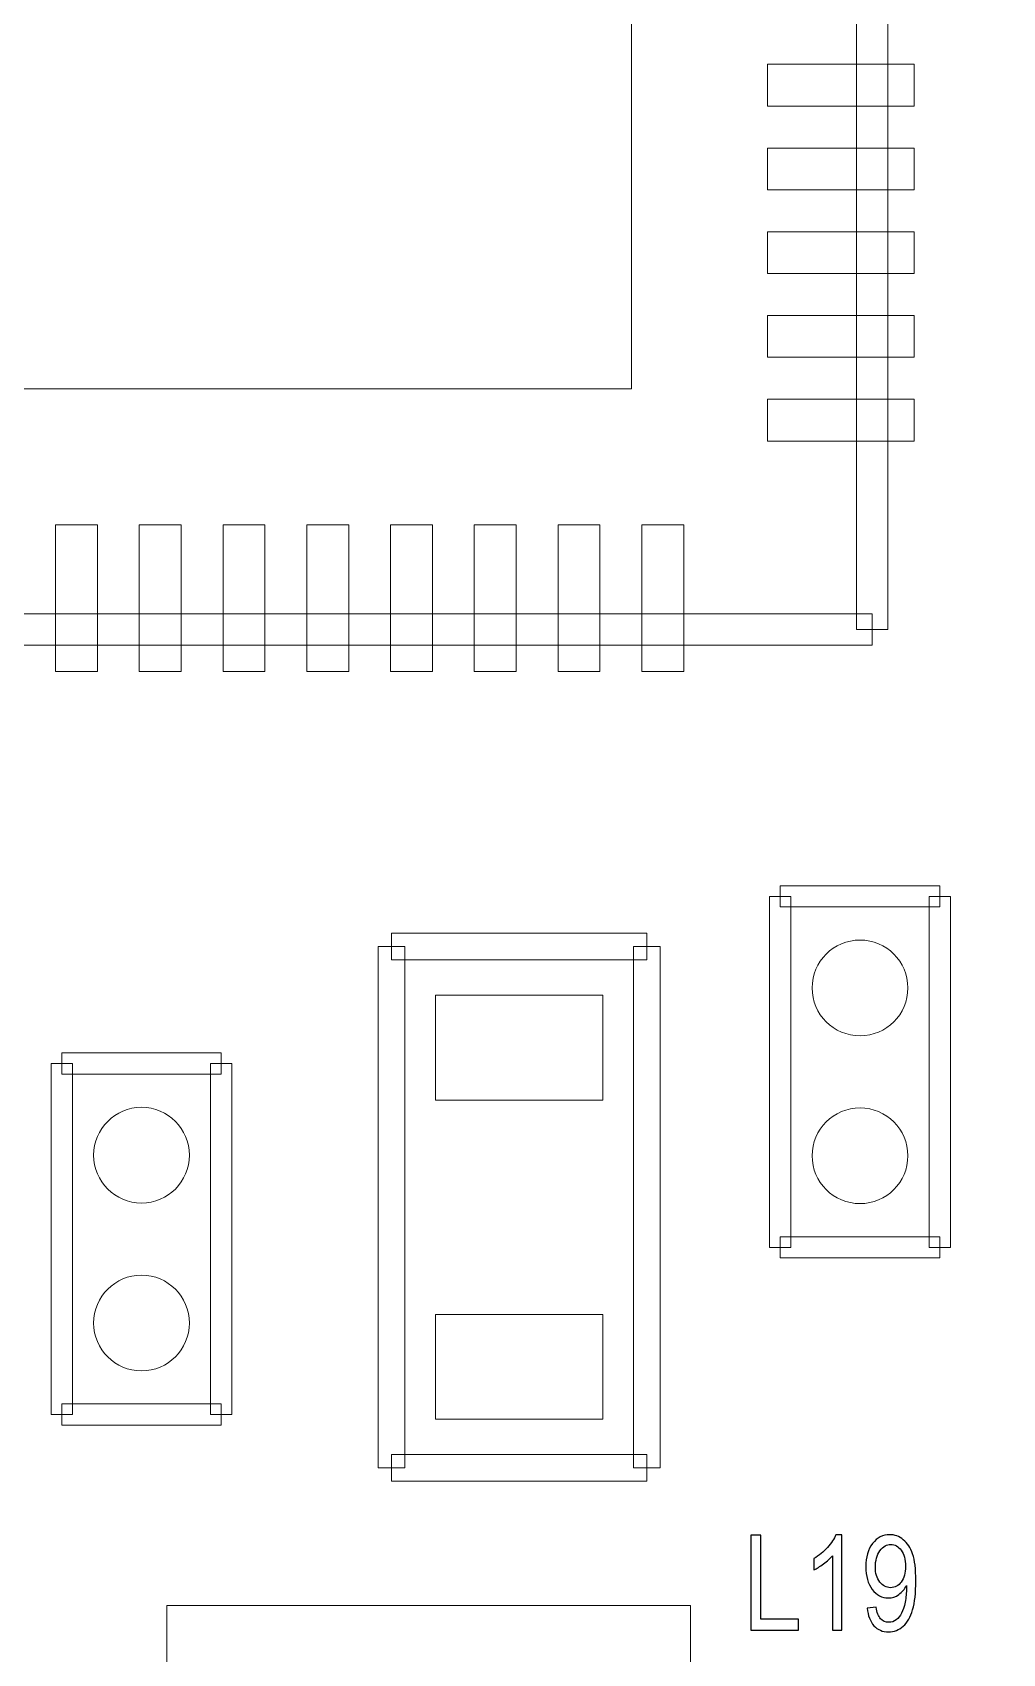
# Model space of a CAD drawing. Header units: millimetres. Extents: x -32 to 79, y -57 to 20.
# Drawn here: x -17.99 to -13.35, y -22.99 to -15.25 of the extents above; entities that cross this region are included whole.
import ezdxf

# ---------------------------------------------------------------- set-up
doc = ezdxf.new("R2010")
doc.units = ezdxf.units.MM
doc.header["$MEASUREMENT"] = 0
for name, color, linetype in [('BG_OUTLINE', 7, 'Continuous'), ('PG_SILKSCREEN_TOP', 7, 'Continuous'), ('PIN_TOP', 7, 'Continuous'), ('RD_SILKSCREEN_TOP', 7, 'Continuous')]:
    doc.layers.add(name, color=color, linetype=linetype)

msp = doc.modelspace()

# ---------------------------------------------------------------- linework, layer by layer
at = {"layer": 'BG_OUTLINE', "lineweight": 9}
msp.add_open_spline([(-31.5602, -57.3483), (-31.5602, -57.3483), (-31.5602, 2.6515), (-31.5602, 2.6515), (-31.5602, 2.6515), (-31.5602, 2.6515), (48.4395, 2.6515), (48.4395, 2.6515), (48.4395, 2.6515), (48.4395, 2.6515), (48.4395, -57.3483), (48.4395, -57.3483), (48.4395, -57.3483), (48.4395, -57.3483), (-31.5602, -57.3483), (-31.5602, -57.3483)], degree=3, knots=[0, 0, 0, 0, 0.25, 0.25, 0.25, 0.25, 0.5, 0.5, 0.5, 0.5, 0.75, 0.75, 0.75, 0.75, 1, 1, 1, 1], dxfattribs=at)
at = {"layer": 'PG_SILKSCREEN_TOP', "lineweight": 9}
for points in [[(-13.9012, -18.101), (-13.9012, -18.101), (-14.0514, -18.101), (-14.0514, -18.101), (-14.0514, -18.101), (-14.0514, -18.101), (-14.0514, -10.101), (-14.0514, -10.101), (-14.0514, -10.101), (-14.0514, -10.101), (-13.9012, -10.101), (-13.9012, -10.101), (-13.9012, -10.101), (-13.9012, -10.101), (-13.9012, -18.101), (-13.9012, -18.101)], [(-21.9763, -18.1761), (-21.9763, -18.1761), (-21.9763, -18.0259), (-21.9763, -18.0259), (-21.9763, -18.0259), (-21.9763, -18.0259), (-13.9763, -18.0259), (-13.9763, -18.0259), (-13.9763, -18.0259), (-13.9763, -18.0259), (-13.9763, -18.1761), (-13.9763, -18.1761), (-13.9763, -18.1761), (-13.9763, -18.1761), (-21.9763, -18.1761), (-21.9763, -18.1761)], [(-14.4152, -19.4261), (-14.4152, -19.4261), (-14.4152, -19.3245), (-14.4152, -19.3245), (-14.4152, -19.3245), (-14.4152, -19.3245), (-13.6532, -19.3245), (-13.6532, -19.3245), (-13.6532, -19.3245), (-13.6532, -19.3245), (-13.6532, -19.4261), (-13.6532, -19.4261), (-13.6532, -19.4261), (-13.6532, -19.4261), (-14.4152, -19.4261), (-14.4152, -19.4261)], [(-14.3644, -21.0517), (-14.3644, -21.0517), (-14.466, -21.0517), (-14.466, -21.0517), (-14.466, -21.0517), (-14.466, -21.0517), (-14.466, -19.3753), (-14.466, -19.3753), (-14.466, -19.3753), (-14.466, -19.3753), (-14.3644, -19.3753), (-14.3644, -19.3753), (-14.3644, -19.3753), (-14.3644, -19.3753), (-14.3644, -21.0517), (-14.3644, -21.0517)], [(-13.704, -19.3753), (-13.704, -19.3753), (-13.6024, -19.3753), (-13.6024, -19.3753), (-13.6024, -19.3753), (-13.6024, -19.3753), (-13.6024, -21.0517), (-13.6024, -21.0517), (-13.6024, -21.0517), (-13.6024, -21.0517), (-13.704, -21.0517), (-13.704, -21.0517), (-13.704, -21.0517), (-13.704, -21.0517), (-13.704, -19.3753), (-13.704, -19.3753)], [(-15.0528, -19.5519), (-15.0528, -19.5519), (-15.0528, -19.6789), (-15.0528, -19.6789), (-15.0528, -19.6789), (-15.0528, -19.6789), (-16.272, -19.6789), (-16.272, -19.6789), (-16.272, -19.6789), (-16.272, -19.6789), (-16.272, -19.5519), (-16.272, -19.5519), (-16.272, -19.5519), (-16.272, -19.5519), (-15.0528, -19.5519), (-15.0528, -19.5519)], [(-16.3355, -19.6154), (-16.3355, -19.6154), (-16.2085, -19.6154), (-16.2085, -19.6154), (-16.2085, -19.6154), (-16.2085, -19.6154), (-16.2085, -22.1046), (-16.2085, -22.1046), (-16.2085, -22.1046), (-16.2085, -22.1046), (-16.3355, -22.1046), (-16.3355, -22.1046), (-16.3355, -22.1046), (-16.3355, -22.1046), (-16.3355, -19.6154), (-16.3355, -19.6154)], [(-14.9893, -22.1046), (-14.9893, -22.1046), (-15.1163, -22.1046), (-15.1163, -22.1046), (-15.1163, -22.1046), (-15.1163, -22.1046), (-15.1163, -19.6154), (-15.1163, -19.6154), (-15.1163, -19.6154), (-15.1163, -19.6154), (-14.9893, -19.6154), (-14.9893, -19.6154), (-14.9893, -19.6154), (-14.9893, -19.6154), (-14.9893, -22.1046), (-14.9893, -22.1046)], [(-17.8468, -20.225), (-17.8468, -20.225), (-17.8468, -20.1234), (-17.8468, -20.1234), (-17.8468, -20.1234), (-17.8468, -20.1234), (-17.0848, -20.1234), (-17.0848, -20.1234), (-17.0848, -20.1234), (-17.0848, -20.1234), (-17.0848, -20.225), (-17.0848, -20.225), (-17.0848, -20.225), (-17.0848, -20.225), (-17.8468, -20.225), (-17.8468, -20.225)], [(-17.796, -21.8506), (-17.796, -21.8506), (-17.8976, -21.8506), (-17.8976, -21.8506), (-17.8976, -21.8506), (-17.8976, -21.8506), (-17.8976, -20.1742), (-17.8976, -20.1742), (-17.8976, -20.1742), (-17.8976, -20.1742), (-17.796, -20.1742), (-17.796, -20.1742), (-17.796, -20.1742), (-17.796, -20.1742), (-17.796, -21.8506), (-17.796, -21.8506)], [(-17.1356, -20.1742), (-17.1356, -20.1742), (-17.034, -20.1742), (-17.034, -20.1742), (-17.034, -20.1742), (-17.034, -20.1742), (-17.034, -21.8506), (-17.034, -21.8506), (-17.034, -21.8506), (-17.034, -21.8506), (-17.1356, -21.8506), (-17.1356, -21.8506), (-17.1356, -21.8506), (-17.1356, -21.8506), (-17.1356, -20.1742), (-17.1356, -20.1742)], [(-13.6532, -21.0009), (-13.6532, -21.0009), (-13.6532, -21.1025), (-13.6532, -21.1025), (-13.6532, -21.1025), (-13.6532, -21.1025), (-14.4152, -21.1025), (-14.4152, -21.1025), (-14.4152, -21.1025), (-14.4152, -21.1025), (-14.4152, -21.0009), (-14.4152, -21.0009), (-14.4152, -21.0009), (-14.4152, -21.0009), (-13.6532, -21.0009), (-13.6532, -21.0009)], [(-17.0848, -21.7998), (-17.0848, -21.7998), (-17.0848, -21.9014), (-17.0848, -21.9014), (-17.0848, -21.9014), (-17.0848, -21.9014), (-17.8468, -21.9014), (-17.8468, -21.9014), (-17.8468, -21.9014), (-17.8468, -21.9014), (-17.8468, -21.7998), (-17.8468, -21.7998), (-17.8468, -21.7998), (-17.8468, -21.7998), (-17.0848, -21.7998), (-17.0848, -21.7998)], [(-16.272, -22.1681), (-16.272, -22.1681), (-16.272, -22.0411), (-16.272, -22.0411), (-16.272, -22.0411), (-16.272, -22.0411), (-15.0528, -22.0411), (-15.0528, -22.0411), (-15.0528, -22.0411), (-15.0528, -22.0411), (-15.0528, -22.1681), (-15.0528, -22.1681), (-15.0528, -22.1681), (-15.0528, -22.1681), (-16.272, -22.1681), (-16.272, -22.1681)]]:
    msp.add_open_spline(points, degree=3, knots=[0, 0, 0, 0, 0.25, 0.25, 0.25, 0.25, 0.5, 0.5, 0.5, 0.5, 0.75, 0.75, 0.75, 0.75, 1, 1, 1, 1], dxfattribs=at)
at = {"layer": 'PIN_TOP', "lineweight": 9}
for points in [[(-15.1263, -16.951), (-15.1263, -16.951), (-20.8263, -16.951), (-20.8263, -16.951), (-20.8263, -16.951), (-20.8263, -16.951), (-20.8263, -11.251), (-20.8263, -11.251), (-20.8263, -11.251), (-20.8263, -11.251), (-15.1263, -11.251), (-15.1263, -11.251), (-15.1263, -11.251), (-15.1263, -11.251), (-15.1263, -16.951), (-15.1263, -16.951)], [(-13.7764, -15.601), (-13.7764, -15.601), (-14.4764, -15.601), (-14.4764, -15.601), (-14.4764, -15.601), (-14.4764, -15.601), (-14.4764, -15.4011), (-14.4764, -15.4011), (-14.4764, -15.4011), (-14.4764, -15.4011), (-13.7764, -15.4011), (-13.7764, -15.4011), (-13.7764, -15.4011), (-13.7764, -15.4011), (-13.7764, -15.601), (-13.7764, -15.601)], [(-13.7764, -16.0011), (-13.7764, -16.0011), (-14.4764, -16.0011), (-14.4764, -16.0011), (-14.4764, -16.0011), (-14.4764, -16.0011), (-14.4764, -15.8012), (-14.4764, -15.8012), (-14.4764, -15.8012), (-14.4764, -15.8012), (-13.7764, -15.8012), (-13.7764, -15.8012), (-13.7764, -15.8012), (-13.7764, -15.8012), (-13.7764, -16.0011), (-13.7764, -16.0011)], [(-13.7764, -16.4009), (-13.7764, -16.4009), (-14.4764, -16.4009), (-14.4764, -16.4009), (-14.4764, -16.4009), (-14.4764, -16.4009), (-14.4764, -16.201), (-14.4764, -16.201), (-14.4764, -16.201), (-14.4764, -16.201), (-13.7764, -16.201), (-13.7764, -16.201), (-13.7764, -16.201), (-13.7764, -16.201), (-13.7764, -16.4009), (-13.7764, -16.4009)], [(-13.7764, -16.8009), (-13.7764, -16.8009), (-14.4764, -16.8009), (-14.4764, -16.8009), (-14.4764, -16.8009), (-14.4764, -16.8009), (-14.4764, -16.601), (-14.4764, -16.601), (-14.4764, -16.601), (-14.4764, -16.601), (-13.7764, -16.601), (-13.7764, -16.601), (-13.7764, -16.601), (-13.7764, -16.601), (-13.7764, -16.8009), (-13.7764, -16.8009)], [(-13.7764, -17.201), (-13.7764, -17.201), (-14.4764, -17.201), (-14.4764, -17.201), (-14.4764, -17.201), (-14.4764, -17.201), (-14.4764, -17.0011), (-14.4764, -17.0011), (-14.4764, -17.0011), (-14.4764, -17.0011), (-13.7764, -17.0011), (-13.7764, -17.0011), (-13.7764, -17.0011), (-13.7764, -17.0011), (-13.7764, -17.201), (-13.7764, -17.201)], [(-17.6764, -17.6009), (-17.6764, -17.6009), (-17.6764, -18.3009), (-17.6764, -18.3009), (-17.6764, -18.3009), (-17.6764, -18.3009), (-17.8763, -18.3009), (-17.8763, -18.3009), (-17.8763, -18.3009), (-17.8763, -18.3009), (-17.8763, -17.6009), (-17.8763, -17.6009), (-17.8763, -17.6009), (-17.8763, -17.6009), (-17.6764, -17.6009), (-17.6764, -17.6009)], [(-17.2764, -17.6009), (-17.2764, -17.6009), (-17.2764, -18.3009), (-17.2764, -18.3009), (-17.2764, -18.3009), (-17.2764, -18.3009), (-17.4763, -18.3009), (-17.4763, -18.3009), (-17.4763, -18.3009), (-17.4763, -18.3009), (-17.4763, -17.6009), (-17.4763, -17.6009), (-17.4763, -17.6009), (-17.4763, -17.6009), (-17.2764, -17.6009), (-17.2764, -17.6009)], [(-16.8763, -17.6009), (-16.8763, -17.6009), (-16.8763, -18.3009), (-16.8763, -18.3009), (-16.8763, -18.3009), (-16.8763, -18.3009), (-17.0762, -18.3009), (-17.0762, -18.3009), (-17.0762, -18.3009), (-17.0762, -18.3009), (-17.0762, -17.6009), (-17.0762, -17.6009), (-17.0762, -17.6009), (-17.0762, -17.6009), (-16.8763, -17.6009), (-16.8763, -17.6009)], [(-16.4763, -17.6009), (-16.4763, -17.6009), (-16.4763, -18.3009), (-16.4763, -18.3009), (-16.4763, -18.3009), (-16.4763, -18.3009), (-16.6762, -18.3009), (-16.6762, -18.3009), (-16.6762, -18.3009), (-16.6762, -18.3009), (-16.6762, -17.6009), (-16.6762, -17.6009), (-16.6762, -17.6009), (-16.6762, -17.6009), (-16.4763, -17.6009), (-16.4763, -17.6009)], [(-16.0762, -17.6009), (-16.0762, -17.6009), (-16.0762, -18.3009), (-16.0762, -18.3009), (-16.0762, -18.3009), (-16.0762, -18.3009), (-16.2761, -18.3009), (-16.2761, -18.3009), (-16.2761, -18.3009), (-16.2761, -18.3009), (-16.2761, -17.6009), (-16.2761, -17.6009), (-16.2761, -17.6009), (-16.2761, -17.6009), (-16.0762, -17.6009), (-16.0762, -17.6009)], [(-15.6764, -17.6009), (-15.6764, -17.6009), (-15.6764, -18.3009), (-15.6764, -18.3009), (-15.6764, -18.3009), (-15.6764, -18.3009), (-15.8763, -18.3009), (-15.8763, -18.3009), (-15.8763, -18.3009), (-15.8763, -18.3009), (-15.8763, -17.6009), (-15.8763, -17.6009), (-15.8763, -17.6009), (-15.8763, -17.6009), (-15.6764, -17.6009), (-15.6764, -17.6009)], [(-15.2764, -17.6009), (-15.2764, -17.6009), (-15.2764, -18.3009), (-15.2764, -18.3009), (-15.2764, -18.3009), (-15.2764, -18.3009), (-15.4763, -18.3009), (-15.4763, -18.3009), (-15.4763, -18.3009), (-15.4763, -18.3009), (-15.4763, -17.6009), (-15.4763, -17.6009), (-15.4763, -17.6009), (-15.4763, -17.6009), (-15.2764, -17.6009), (-15.2764, -17.6009)], [(-14.8763, -17.6009), (-14.8763, -17.6009), (-14.8763, -18.3009), (-14.8763, -18.3009), (-14.8763, -18.3009), (-14.8763, -18.3009), (-15.0762, -18.3009), (-15.0762, -18.3009), (-15.0762, -18.3009), (-15.0762, -18.3009), (-15.0762, -17.6009), (-15.0762, -17.6009), (-15.0762, -17.6009), (-15.0762, -17.6009), (-14.8763, -17.6009), (-14.8763, -17.6009)], [(-13.8056, -19.8127), (-13.8056, -19.6865), (-13.908, -19.5841), (-14.0342, -19.5841), (-14.0342, -19.5841), (-14.1605, -19.5841), (-14.2628, -19.6865), (-14.2628, -19.8127), (-14.2628, -19.8127), (-14.2628, -19.939), (-14.1605, -20.0413), (-14.0342, -20.0413), (-14.0342, -20.0413), (-13.908, -20.0413), (-13.8056, -19.939), (-13.8056, -19.8127)], [(-16.0624, -19.8479), (-16.0624, -19.8479), (-15.2623, -19.8479), (-15.2623, -19.8479), (-15.2623, -19.8479), (-15.2623, -19.8479), (-15.2623, -20.348), (-15.2623, -20.348), (-15.2623, -20.348), (-15.2623, -20.348), (-16.0624, -20.348), (-16.0624, -20.348), (-16.0624, -20.348), (-16.0624, -20.348), (-16.0624, -19.8479), (-16.0624, -19.8479)], [(-17.2372, -20.6115), (-17.2372, -20.4853), (-17.3395, -20.3829), (-17.4658, -20.3829), (-17.4658, -20.3829), (-17.592, -20.3829), (-17.6944, -20.4853), (-17.6944, -20.6115), (-17.6944, -20.6115), (-17.6944, -20.7378), (-17.592, -20.8401), (-17.4658, -20.8401), (-17.4658, -20.8401), (-17.3395, -20.8401), (-17.2372, -20.7378), (-17.2372, -20.6115)], [(-13.8056, -20.6143), (-13.8056, -20.4881), (-13.908, -20.3857), (-14.0342, -20.3857), (-14.0342, -20.3857), (-14.1605, -20.3857), (-14.2628, -20.4881), (-14.2628, -20.6143), (-14.2628, -20.6143), (-14.2628, -20.7406), (-14.1605, -20.8429), (-14.0342, -20.8429), (-14.0342, -20.8429), (-13.908, -20.8429), (-13.8056, -20.7406), (-13.8056, -20.6143)], [(-17.2372, -21.4132), (-17.2372, -21.2869), (-17.3395, -21.1846), (-17.4658, -21.1846), (-17.4658, -21.1846), (-17.592, -21.1846), (-17.6944, -21.2869), (-17.6944, -21.4132), (-17.6944, -21.4132), (-17.6944, -21.5394), (-17.592, -21.6418), (-17.4658, -21.6418), (-17.4658, -21.6418), (-17.3395, -21.6418), (-17.2372, -21.5394), (-17.2372, -21.4132)], [(-16.0624, -21.3719), (-16.0624, -21.3719), (-15.2623, -21.3719), (-15.2623, -21.3719), (-15.2623, -21.3719), (-15.2623, -21.3719), (-15.2623, -21.872), (-15.2623, -21.872), (-15.2623, -21.872), (-15.2623, -21.872), (-16.0624, -21.872), (-16.0624, -21.872), (-16.0624, -21.872), (-16.0624, -21.872), (-16.0624, -21.3719), (-16.0624, -21.3719)], [(-17.3442, -22.7622), (-17.3442, -22.7622), (-14.8441, -22.7622), (-14.8441, -22.7622), (-14.8441, -22.7622), (-14.8441, -22.7622), (-14.8441, -24.6621), (-14.8441, -24.6621), (-14.8441, -24.6621), (-14.8441, -24.6621), (-17.3442, -24.6621), (-17.3442, -24.6621), (-17.3442, -24.6621), (-17.3442, -24.6621), (-17.3442, -22.7622), (-17.3442, -22.7622)]]:
    msp.add_open_spline(points, degree=3, knots=[0, 0, 0, 0, 0.25, 0.25, 0.25, 0.25, 0.5, 0.5, 0.5, 0.5, 0.75, 0.75, 0.75, 0.75, 1, 1, 1, 1], dxfattribs=at)
at = {"layer": 'RD_SILKSCREEN_TOP', "color": 8}
for points, knots in [([(-14.5558, -22.8805), (-14.5558, -22.8805), (-14.5558, -22.4259), (-14.5558, -22.4259), (-14.5558, -22.4259), (-14.5558, -22.4259), (-14.5076, -22.4259), (-14.5076, -22.4259), (-14.5076, -22.4259), (-14.5076, -22.4259), (-14.5076, -22.8268), (-14.5076, -22.8268), (-14.5076, -22.8268), (-14.5076, -22.8268), (-14.3286, -22.8268), (-14.3286, -22.8268), (-14.3286, -22.8268), (-14.3286, -22.8268), (-14.3286, -22.8805), (-14.3286, -22.8805), (-14.3286, -22.8805), (-14.3286, -22.8805), (-14.5558, -22.8805), (-14.5558, -22.8805)], [0, 0, 0, 0, 0.166667, 0.166667, 0.166667, 0.166667, 0.333333, 0.333333, 0.333333, 0.333333, 0.5, 0.5, 0.5, 0.5, 0.666667, 0.666667, 0.666667, 0.666667, 0.833333, 0.833333, 0.833333, 0.833333, 1, 1, 1, 1]), ([(-14.1212, -22.8805), (-14.1212, -22.8805), (-14.1658, -22.8805), (-14.1658, -22.8805), (-14.1658, -22.8805), (-14.1658, -22.8805), (-14.1658, -22.5249), (-14.1658, -22.5249), (-14.1658, -22.5249), (-14.1766, -22.5377), (-14.1906, -22.5505), (-14.208, -22.5633), (-14.208, -22.5633), (-14.2256, -22.5761), (-14.2412, -22.5858), (-14.2551, -22.5921), (-14.2551, -22.5921), (-14.2551, -22.5921), (-14.2551, -22.5382), (-14.2551, -22.5382), (-14.2551, -22.5382), (-14.2302, -22.5235), (-14.2083, -22.5057), (-14.1896, -22.4849), (-14.1896, -22.4849), (-14.171, -22.4639), (-14.1577, -22.4437), (-14.1498, -22.424), (-14.1498, -22.424), (-14.1498, -22.424), (-14.1212, -22.424), (-14.1212, -22.424), (-14.1212, -22.424), (-14.1212, -22.424), (-14.1212, -22.8805), (-14.1212, -22.8805)], [0, 0, 0, 0, 0.111111, 0.111111, 0.111111, 0.111111, 0.222222, 0.222222, 0.222222, 0.222222, 0.333333, 0.333333, 0.333333, 0.333333, 0.444444, 0.444444, 0.444444, 0.444444, 0.555556, 0.555556, 0.555556, 0.555556, 0.666667, 0.666667, 0.666667, 0.666667, 0.777778, 0.777778, 0.777778, 0.777778, 0.888889, 0.888889, 0.888889, 0.888889, 1, 1, 1, 1]), ([(-14.0001, -22.7754), (-14.0001, -22.7754), (-13.9572, -22.7704), (-13.9572, -22.7704), (-13.9572, -22.7704), (-13.9536, -22.7956), (-13.9466, -22.8139), (-13.9364, -22.8254), (-13.9364, -22.8254), (-13.9261, -22.8367), (-13.913, -22.8424), (-13.8969, -22.8424), (-13.8969, -22.8424), (-13.8832, -22.8424), (-13.8712, -22.8385), (-13.8609, -22.8305), (-13.8609, -22.8305), (-13.8505, -22.8227), (-13.8421, -22.8122), (-13.8354, -22.7991), (-13.8354, -22.7991), (-13.8288, -22.786), (-13.8233, -22.7682), (-13.8188, -22.746), (-13.8188, -22.746), (-13.8144, -22.7237), (-13.8121, -22.7009), (-13.8121, -22.6777), (-13.8121, -22.6777), (-13.8121, -22.6753), (-13.8121, -22.6715), (-13.8123, -22.6666), (-13.8123, -22.6666), (-13.8213, -22.6843), (-13.8335, -22.6988), (-13.8489, -22.7098), (-13.8489, -22.7098), (-13.8644, -22.7209), (-13.8812, -22.7264), (-13.8991, -22.7264), (-13.8991, -22.7264), (-13.9293, -22.7264), (-13.9548, -22.7128), (-13.9756, -22.6854), (-13.9756, -22.6854), (-13.9964, -22.6581), (-14.0068, -22.6223), (-14.0068, -22.5776), (-14.0068, -22.5776), (-14.0068, -22.5315), (-13.996, -22.4944), (-13.9742, -22.4663), (-13.9742, -22.4663), (-13.9525, -22.4381), (-13.9252, -22.424), (-13.8925, -22.424), (-13.8925, -22.424), (-13.8688, -22.424), (-13.8473, -22.4321), (-13.8276, -22.448), (-13.8276, -22.448), (-13.8081, -22.4638), (-13.7931, -22.4866), (-13.7829, -22.516), (-13.7829, -22.516), (-13.7728, -22.5454), (-13.7677, -22.5881), (-13.7677, -22.644), (-13.7677, -22.644), (-13.7677, -22.702), (-13.7727, -22.7482), (-13.7828, -22.7827), (-13.7828, -22.7827), (-13.7929, -22.8171), (-13.8079, -22.8432), (-13.8278, -22.8612), (-13.8278, -22.8612), (-13.8478, -22.8792), (-13.8711, -22.8882), (-13.8979, -22.8882), (-13.8979, -22.8882), (-13.9264, -22.8882), (-13.9496, -22.8784), (-13.9676, -22.8586), (-13.9676, -22.8586), (-13.9857, -22.8389), (-13.9965, -22.8112), (-14.0001, -22.7754)], [0, 0, 0, 0, 0.045455, 0.045455, 0.045455, 0.045455, 0.090909, 0.090909, 0.090909, 0.090909, 0.136364, 0.136364, 0.136364, 0.136364, 0.181818, 0.181818, 0.181818, 0.181818, 0.227273, 0.227273, 0.227273, 0.227273, 0.272727, 0.272727, 0.272727, 0.272727, 0.318182, 0.318182, 0.318182, 0.318182, 0.363636, 0.363636, 0.363636, 0.363636, 0.409091, 0.409091, 0.409091, 0.409091, 0.454545, 0.454545, 0.454545, 0.454545, 0.5, 0.5, 0.5, 0.5, 0.545455, 0.545455, 0.545455, 0.545455, 0.590909, 0.590909, 0.590909, 0.590909, 0.636364, 0.636364, 0.636364, 0.636364, 0.681818, 0.681818, 0.681818, 0.681818, 0.727273, 0.727273, 0.727273, 0.727273, 0.772727, 0.772727, 0.772727, 0.772727, 0.818182, 0.818182, 0.818182, 0.818182, 0.863636, 0.863636, 0.863636, 0.863636, 0.909091, 0.909091, 0.909091, 0.909091, 0.954545, 0.954545, 0.954545, 0.954545, 1, 1, 1, 1]), ([(-13.8173, -22.5747), (-13.8173, -22.5428), (-13.8241, -22.5173), (-13.8377, -22.4985), (-13.8377, -22.4985), (-13.8514, -22.4797), (-13.8678, -22.4703), (-13.887, -22.4703), (-13.887, -22.4703), (-13.9069, -22.4703), (-13.9241, -22.4805), (-13.9389, -22.5007), (-13.9389, -22.5007), (-13.9536, -22.521), (-13.9609, -22.5472), (-13.9609, -22.5794), (-13.9609, -22.5794), (-13.9609, -22.6084), (-13.9539, -22.6319), (-13.9399, -22.65), (-13.9399, -22.65), (-13.926, -22.6681), (-13.9088, -22.6771), (-13.8883, -22.6771), (-13.8883, -22.6771), (-13.8676, -22.6771), (-13.8506, -22.6681), (-13.8373, -22.65), (-13.8373, -22.65), (-13.8239, -22.6319), (-13.8173, -22.6068), (-13.8173, -22.5747)], [0, 0, 0, 0, 0.125, 0.125, 0.125, 0.125, 0.25, 0.25, 0.25, 0.25, 0.375, 0.375, 0.375, 0.375, 0.5, 0.5, 0.5, 0.5, 0.625, 0.625, 0.625, 0.625, 0.75, 0.75, 0.75, 0.75, 0.875, 0.875, 0.875, 0.875, 1, 1, 1, 1])]:
    msp.add_open_spline(points, degree=3, knots=knots, dxfattribs=at)

doc.saveas('drawing.dxf')
